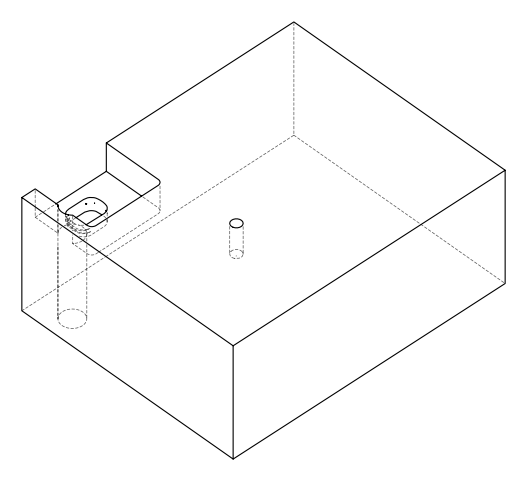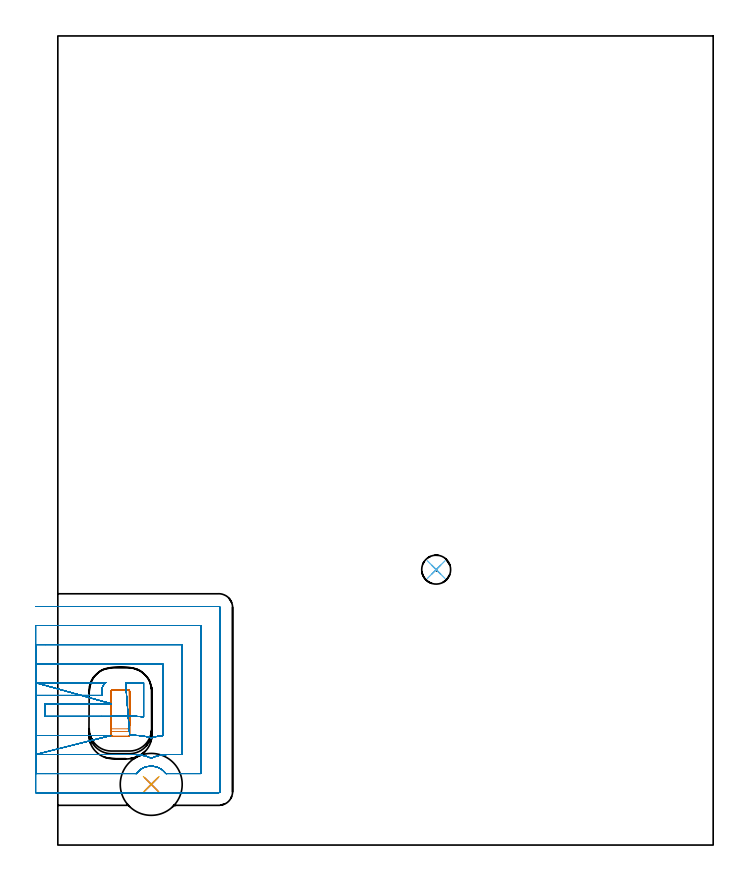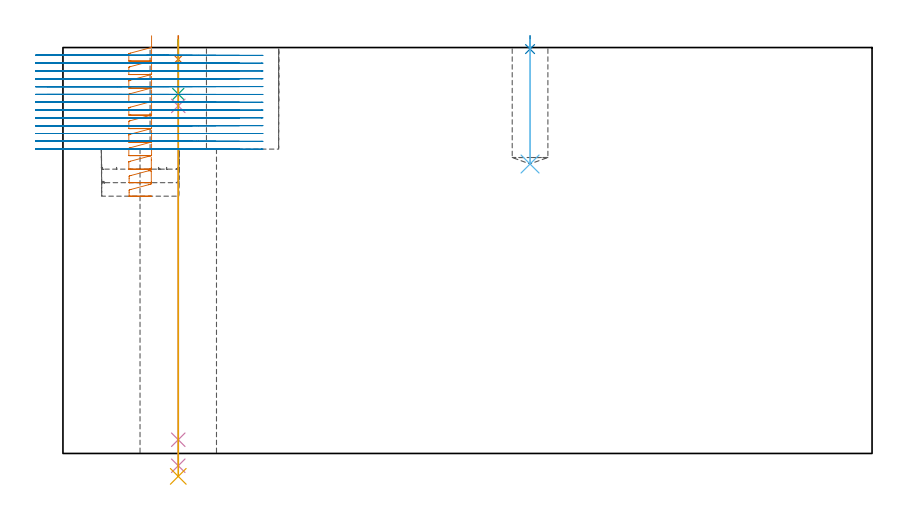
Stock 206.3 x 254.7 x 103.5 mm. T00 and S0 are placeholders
(PLAN: 8 operations, 6 tool changes, 30.1 min)
(1 SPOT_DRILL | STEP1HOLE | NXT0321_9005460120000 | 0.05 min | 183 mm3)
(2 SPOT_DRILL_1 | STEP1POCKET | NXT0321_9005460120000 | 0.03 min | 1 mm3)
(3 DRILL_BLIND_HOLE_INTO_CENTER | STEP1HOLE | UGT0301_198 | 0.06 min | 399 mm3)
(4 GUN_DRILL_THROUGH_HOLE | STEP1HOLE | UGT0307_003 | 0.52 min | 3566 mm3)
(5 SPADE_DRILL_TO_ENLARGE_THROUGH_HOLE | STEP1HOLE | UGT0306_010 | 0.45 min | 26739 mm3)
(6 DRILL_BLIND_HOLE_INTO_CENTER_1 | STEP1POCKET | NXT0301_062 | 0.13 min | 1856 mm3)
(7 MILL_RECTANGULAR_POCKET | POCKET_RECTANGULAR_STRAIGHT | UGT0201_103 | Follow Part, ap 3.5, ae 75% | 2 min | 19428 mm3)
(8 MILL_SLOT | SLOT_PARTIAL_RECTANGULAR | NXT0201_009 | Follow Part, ap 2, ae 75% | 26.85 min | 74280 mm3)
(TOOL NXT0321_9005460120000 | NC Spot Drill, 142deg, 12mm, Carbide, Uncoated | D12 PA142 FL30 Z2)
(TOOL UGT0301_198 | Twist Drill 7.9 mm | D7.9 PA118 FL73 Z2)
(TOOL UGT0307_003 | Gun Drill 7 mm | D7 PA130 FL24 Z1)
(TOOL UGT0306_010 | Spade Drill 19.5mm | D19.5 PA132 FL10 Z2)
(TOOL NXT0301_062 | Carbide Drill 9.1mm [860.1-0910-027A1-MM 2214] | D9.1 PA140 FL47 Z2)
(TOOL UGT0201_103 | End Mill 14 mm | D14 FL19 Z2)
(TOOL NXT0201_009 | ENDMILL 8mm [2P460-0800-NA 1630] | D8 FL26 Z6)
(OP 1 SPOT_DRILL)
G17 G21 G94 G90
T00 M6
G54
G17 G0 G90 X29.4 Y19.1 S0 M3
G43 Z113.5 H0
G94 G81 G98 Z100.5 F250. R106.5
G80
M5
M2
(OP 2 SPOT_DRILL_1)
G17 G21 G94 G90
T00 M6
G54
G17 G0 G90 X119.1 Y86.7 S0 M3
G43 Z113.5 H0
G94 G81 G98 Z103.108 F250. R106.5
G80
M5
M2
(OP 3 DRILL_BLIND_HOLE_INTO_CENTER)
G17 G21 G94 G90
T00 M6
G54
G17 G0 G90 X29.4 Y19.1 S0 M3
G43 Z113.5 H0
G94 G81 G98 Z91.65 F250. R105.5
G80
M5
M2
(OP 4 GUN_DRILL_THROUGH_HOLE)
G17 G21 G94 G90
T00 M6
G54
G17 G0 G90 X29.4 Y19.1 M8
G43 Z113.5 H0
Z103.991
S716 M3
G94 G1 Z88.621 F125. M26
G4 X.084
Z3.5 F250.
G4 X.084
Z-3.132 F125.
G4 X.084
M5
M9
G0 Z103.991
Z113.5
M2
(OP 5 SPADE_DRILL_TO_ENLARGE_THROUGH_HOLE)
G17 G21 G94 G90
T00 M6
G54
G17 G0 G90 X29.4 Y19.1 S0 M3
G43 Z113.5 H0
G94 G73 G98 Z-5.841 F250. Q18.223 R105.5
G80
M5
M2
(OP 6 DRILL_BLIND_HOLE_INTO_CENTER_1)
G17 G21 G94 G90
T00 M6
G54
G17 G0 G90 X119.1 Y86.7 S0 M3
G43 Z113.5 H1
G94 G81 G98 Z73.8 F250. R105.5
G80
M5
M2
(OP 7 MILL_RECTANGULAR_POCKET)
G17 G21 G94 G90
T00 M6
G54
G17 G0 G90 X22.6 Y37.587 S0 M3
G43 Z113.5 H0
Z106.5
G94 G1 Y48.4 Z103.603 F250.
Y48.5 Z103.576
X22.524 Y48.684 Z103.523
X22.384 Y48.824 Z103.469
X22.2 Y48.9 Z103.416
X17.2 Z102.076
X17.016 Y48.824 Z102.023
X16.876 Y48.684 Z101.97
X16.8 Y48.5 Z101.917
Y48.4 Z101.89
Y41.55 Z100.054
Y34.7 F500.
G3 X17.3 Y34.2 R0.5
G1 X22.1
X22.195 Y34.199
X22.283 Y34.235
X22.312 Y34.246
X22.34 Y34.261
G3 X22.6 Y34.7 R0.5
G1 Y48.4
G3 X22.1 Y48.9 R0.5
G1 X17.3
G3 X16.8 Y48.4 R0.5
G1 Y41.55
Y40.55
G0 X22.6 Y37.587 Z103.054
G1 Y48.4 Z100.157 F250.
Y48.5 Z100.13
X22.524 Y48.684 Z100.077
X22.384 Y48.824 Z100.024
X22.2 Y48.9 Z99.971
X17.2 Z98.631
X17.016 Y48.824 Z98.578
X16.876 Y48.684 Z98.525
X16.8 Y48.5 Z98.471
Y48.4 Z98.444
Y41.55 Z96.609
Y34.7 F500.
G3 X17.3 Y34.2 R0.5
G1 X22.1
X22.195 Y34.199
X22.283 Y34.235
X22.312 Y34.246
X22.34 Y34.261
G3 X22.6 Y34.7 R0.5
G1 Y48.4
G3 X22.1 Y48.9 R0.5
G1 X17.3
G3 X16.8 Y48.4 R0.5
G1 Y41.55
Y40.55
G0 X22.6 Y37.587 Z99.609
G1 Y48.4 Z96.712 F250.
Y48.5 Z96.685
X22.524 Y48.684 Z96.632
X22.384 Y48.824 Z96.579
X22.2 Y48.9 Z96.525
X17.2 Z95.185
X17.016 Y48.824 Z95.132
X16.876 Y48.684 Z95.079
X16.8 Y48.5 Z95.026
Y48.4 Z94.999
Y41.55 Z93.164
Y34.7 F500.
G3 X17.3 Y34.2 R0.5
G1 X22.1
X22.195 Y34.199
X22.283 Y34.235
X22.312 Y34.246
X22.34 Y34.261
G3 X22.6 Y34.7 R0.5
G1 Y48.4
G3 X22.1 Y48.9 R0.5
G1 X17.3
G3 X16.8 Y48.4 R0.5
G1 Y41.55
Y40.55
G0 X22.6 Y37.587 Z96.164
G1 Y48.4 Z93.266 F250.
Y48.5 Z93.239
X22.524 Y48.684 Z93.186
X22.384 Y48.824 Z93.133
X22.2 Y48.9 Z93.08
X17.2 Z91.74
X17.016 Y48.824 Z91.687
X16.876 Y48.684 Z91.634
X16.8 Y48.5 Z91.58
Y48.4 Z91.554
Y41.55 Z89.718
Y34.7 F500.
G3 X17.3 Y34.2 R0.5
G1 X22.1
X22.195 Y34.199
X22.283 Y34.235
X22.312 Y34.246
X22.34 Y34.261
G3 X22.6 Y34.7 R0.5
G1 Y48.4
G3 X22.1 Y48.9 R0.5
G1 X17.3
G3 X16.8 Y48.4 R0.5
G1 Y41.55
Y40.55
G0 X22.6 Y37.587 Z92.718
G1 Y48.4 Z89.821 F250.
Y48.5 Z89.794
X22.524 Y48.684 Z89.741
X22.384 Y48.824 Z89.688
X22.2 Y48.9 Z89.634
X17.2 Z88.294
X17.016 Y48.824 Z88.241
X16.876 Y48.684 Z88.188
X16.8 Y48.5 Z88.135
Y48.4 Z88.108
Y41.55 Z86.273
Y34.7 F500.
G3 X17.3 Y34.2 R0.5
G1 X22.1
X22.195 Y34.199
X22.283 Y34.235
X22.312 Y34.246
X22.34 Y34.261
G3 X22.6 Y34.7 R0.5
G1 Y48.4
G3 X22.1 Y48.9 R0.5
G1 X17.3
G3 X16.8 Y48.4 R0.5
G1 Y41.55
Y40.55
G0 X22.6 Y37.587 Z89.273
G1 Y48.4 Z86.375 F250.
Y48.5 Z86.348
X22.524 Y48.684 Z86.295
X22.384 Y48.824 Z86.242
X22.2 Y48.9 Z86.189
X17.2 Z84.849
X17.016 Y48.824 Z84.796
X16.876 Y48.684 Z84.743
X16.8 Y48.5 Z84.69
Y48.4 Z84.663
Y41.55 Z82.827
Y34.7 F500.
G3 X17.3 Y34.2 R0.5
G1 X22.1
X22.195 Y34.199
X22.283 Y34.235
X22.312 Y34.246
X22.34 Y34.261
G3 X22.6 Y34.7 R0.5
G1 Y48.4
G3 X22.1 Y48.9 R0.5
G1 X17.3
G3 X16.8 Y48.4 R0.5
G1 Y41.55
Y40.55
G0 X22.6 Y37.587 Z85.827
G1 Y48.4 Z82.93 F250.
Y48.5 Z82.903
X22.524 Y48.684 Z82.85
X22.384 Y48.824 Z82.797
X22.2 Y48.9 Z82.744
X17.2 Z81.404
X17.016 Y48.824 Z81.35
X16.876 Y48.684 Z81.297
X16.8 Y48.5 Z81.244
Y48.4 Z81.217
Y41.55 Z79.382
Y34.7 F500.
G3 X17.3 Y34.2 R0.5
G1 X22.1
X22.195 Y34.199
X22.283 Y34.235
X22.312 Y34.246
X22.34 Y34.261
G3 X22.6 Y34.7 R0.5
G1 Y48.4
G3 X22.1 Y48.9 R0.5
G1 X17.3
G3 X16.8 Y48.4 R0.5
G1 Y41.55
Y40.55
G0 X22.6 Y37.587 Z82.382
G1 Y48.4 Z79.485 F250.
Y48.5 Z79.458
X22.524 Y48.684 Z79.404
X22.384 Y48.824 Z79.351
X22.2 Y48.9 Z79.298
X17.2 Z77.958
X17.016 Y48.824 Z77.905
X16.876 Y48.684 Z77.852
X16.8 Y48.5 Z77.799
Y48.4 Z77.772
Y41.55 Z75.936
Y34.7 F500.
G3 X17.3 Y34.2 R0.5
G1 X22.1
X22.195 Y34.199
X22.283 Y34.235
X22.312 Y34.246
X22.34 Y34.261
G3 X22.6 Y34.7 R0.5
G1 Y48.4
G3 X22.1 Y48.9 R0.5
G1 X17.3
G3 X16.8 Y48.4 R0.5
G1 Y41.55
Y40.55
G0 X22.6 Y37.587 Z78.936
G1 Y48.4 Z76.039 F250.
Y48.5 Z76.012
X22.524 Y48.684 Z75.959
X22.384 Y48.824 Z75.906
X22.2 Y48.9 Z75.853
X17.2 Z74.513
X17.016 Y48.824 Z74.46
X16.876 Y48.684 Z74.406
X16.8 Y48.5 Z74.353
Y48.4 Z74.326
Y41.55 Z72.491
Y34.7 F500.
G3 X17.3 Y34.2 R0.5
G1 X22.1
X22.195 Y34.199
X22.283 Y34.235
X22.312 Y34.246
X22.34 Y34.261
G3 X22.6 Y34.7 R0.5
G1 Y48.4
G3 X22.1 Y48.9 R0.5
G1 X17.3
G3 X16.8 Y48.4 R0.5
G1 Y41.55
Y40.55
G0 X22.524 Y36.608 Z75.491
G1 X22.527 Y39.08 Z74.828 F250.
Y46.49 Z72.843
X22.512 Y48.594 Z72.279
X22.285 Y48.772 Z72.202
X22.206 Y48.802 Z72.179
X22.083 Y48.814 Z72.146
X21.785 Y48.825 Z72.066
X17.322 Y48.814 Z70.87
X17.033 Y48.751 Z70.791
X16.91 Y48.535 Z70.724
X16.89 Y48.46 Z70.704
X16.877 Y48.131 Z70.615
X16.874 Y46.49 Z70.176
X16.873 Y42.272 Z69.045
X16.878 Y35.758 F500.
X22.522 Y35.751
X22.527 Y39.08
Y46.49
X22.512 Y48.594
X22.285 Y48.772
X22.206 Y48.802
X22.083 Y48.814
X21.785 Y48.825
X17.322 Y48.814
X17.033 Y48.751
X16.91 Y48.535
X16.89 Y48.46
X16.877 Y48.131
X16.874 Y46.49
X16.873 Y42.272
Y41.272
G0 X22.117 Y36.594 Z72.045
G1 X22.52 Z71.937 F250.
X22.527 Y46.49 Z69.286
X22.512 Y48.594 Z68.722
X22.285 Y48.772 Z68.644
X22.206 Y48.802 Z68.622
X22.083 Y48.814 Z68.589
X21.785 Y48.825 Z68.509
X17.322 Y48.814 Z67.313
X17.033 Y48.751 Z67.234
X16.91 Y48.535 Z67.167
X16.89 Y48.46 Z67.146
X16.877 Y48.131 Z67.058
X16.874 Y46.49 Z66.618
Y42.69 Z65.6
X16.88 Y36.594 F500.
X22.52
X22.527 Y46.49
X22.512 Y48.594
X22.285 Y48.772
X22.206 Y48.802
X22.083 Y48.814
X21.785 Y48.825
X17.322 Y48.814
X17.033 Y48.751
X16.91 Y48.535
X16.89 Y48.46
X16.877 Y48.131
X16.874 Y46.49
Y42.69
Y41.69
G0 Z113.5
M5
M2
(OP 8 MILL_SLOT)
G17 G21 G94 G90
T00 M6
G54
G17 G0 G90 X-7. Y47.1 S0 M3
G43 Z113.5 H1
Z101.508
G94 G1 X-4. F250.
X13.8 F500.
Y47.888
G2 X13.791 Y48.425 R4.618
X13.935 Y49.387 R4.618
G1 X13.99 Y49.55
G2 X14.469 Y50.472 R4.042
X14.698 Y50.746 R3.763
X15.073 Y51.1 R3.762
G1 X-4.
X-7. F250.
X16.8 Y44.5 F500.
X13.8 F250.
X-4. F500.
Y40.5
X13.8
X16.8 F250.
X22.605 Y40.629
X25.6 Y40.463
G2 X27. Y40.345 R24. F500.
G1 Y51.1
X24.329
X21.329 F250.
X22.608 Y34.672 F500.
X25.599 Y34.451 F250.
G2 X29.401 Y33.755 R18. F500.
X33. Y34.435 R18.
G1 Y57.1
X-4.
X-7. F250.
Y34.5
X-4.
X13.804 F500.
X16.804 F250.
X-7. Y28.5 F500.
X-4. F250.
X24.275 F500.
G2 X29.401 Y27.35 R12.
X34.527 Y28.5 R12.
G1 X39.
Y63.1
X-4.
X-7. F250.
Y22.5
X-4.
X24.275 F500.
G2 X24.756 Y22.481 R6.
X25.912 Y23.669 R5.766
X26.439 Y24.029 R5.766
G1 X26.501 Y24.066
X26.737 Y24.207
G3 X26.918 Y24.322 R4.
X27.236 Y24.429 R4.
G1 X27.328 Y24.464
G2 X30.055 Y24.811 R6.106
X34.049 Y22.481 R5.75
X34.527 Y22.5 R6.
G1 X45.
Y69.1
X-4.
X-7. F250.
Y16.5
X-4.
X24.275 F500.
X27.275 F250.
X31.527
X34.527
X50.7 F500.
G3 X51. Y16.8 R0.3
G1 Y74.8
G3 X50.7 Y75.1 R0.3
G1 X-4.
X-7. F250.
G0 Y47.1 Z99.515
G1 X-4.
X13.8 F500.
Y47.888
G2 X13.935 Y49.387 R4.618
X14.469 Y50.472 R4.042
X14.662 Y50.706 R3.762
X15.073 Y51.1 R3.761
G1 X-4.
X-7. F250.
X16.8 Y44.5 F500.
X13.8 F250.
X-4. F500.
Y40.5
X13.8
X16.8 F250.
X22.605 Y40.629
X25.6 Y40.463
G2 X27. Y40.345 R24. F500.
G1 Y51.1
X24.329
X21.329 F250.
X22.608 Y34.672 F500.
X25.599 Y34.451 F250.
G2 X29.401 Y33.755 R18. F500.
X33. Y34.435 R18.
G1 Y57.1
X-4.
X-7. F250.
Y34.5
X-4.
X13.804 F500.
X16.804 F250.
X-7. Y28.5 F500.
X-4. F250.
X24.275 F500.
G2 X29.401 Y27.35 R12.
X34.527 Y28.5 R12.
G1 X39.
Y63.1
X-4.
X-7. F250.
Y22.5
X-4.
X24.275 F500.
G2 X24.756 Y22.481 R6.
X26.127 Y23.826 R5.766
X26.501 Y24.066 R5.766
G1 X26.737 Y24.207
G3 X26.918 Y24.322 R4.
X27.236 Y24.429 R4.
G2 X30.055 Y24.811 R6.106
X34.049 Y22.481 R5.75
X34.527 Y22.5 R6.
G1 X45.
Y69.1
X-4.
X-7. F250.
Y16.5
X-4.
X24.275 F500.
X27.275 F250.
X31.527
X34.527
X50.7 F500.
G3 X51. Y16.8 R0.3
G1 Y74.8
G3 X50.7 Y75.1 R0.3
G1 X-4.
X-7. F250.
G0 Y47.1 Z97.523
G1 X-4.
X13.8 F500.
Y47.888
G2 X13.789 Y48.34 R4.618
X13.938 Y49.397 R4.596
G1 X13.986 Y49.537
G2 X14.468 Y50.472 R4.042
X15.073 Y51.1 R3.772
G1 X-4.
X-7. F250.
X16.8 Y44.5 F500.
X13.8 F250.
X-4. F500.
Y40.5
X13.8
X16.8 F250.
X22.605 Y40.629
X25.6 Y40.463
G2 X27. Y40.345 R24. F500.
G1 Y51.1
X24.329
X21.329 F250.
X22.608 Y34.672 F500.
X25.599 Y34.451 F250.
G2 X29.4 Y33.755 R18. F500.
X33. Y34.435 R18.
G1 Y57.1
X-4.
X-7. F250.
Y34.5
X-4.
X13.804 F500.
X16.804 F250.
X-7. Y28.5 F500.
X-4. F250.
X24.275 F500.
G2 X29.4 Y27.35 R12.
X34.526 Y28.5 R12.
G1 X39.
Y63.1
X-4.
X-7. F250.
Y22.5
X-4.
X24.275 F500.
G2 X24.756 Y22.481 R6.
X26.126 Y23.826 R5.766
G1 X26.501 Y24.066
X26.737 Y24.207
G3 X26.918 Y24.322 R4.
X27.236 Y24.429 R4.
G2 X30.055 Y24.811 R6.111
X34.049 Y22.481 R5.749
X34.526 Y22.5 R6.
G1 X45.
Y69.1
X-4.
X-7. F250.
Y16.5
X-4.
X24.275 F500.
X27.275 F250.
X31.526
X34.526
X50.7 F500.
G3 X51. Y16.8 R0.3
G1 Y74.8
G3 X50.7 Y75.1 R0.3
G1 X-4.
X-7. F250.
G0 Y47.1 Z95.531
G1 X-4.
X13.8 F500.
Y47.888
G2 X13.789 Y48.34 R4.618
X13.938 Y49.397 R4.596
G1 X13.986 Y49.537
G2 X14.468 Y50.472 R4.042
X15.073 Y51.1 R3.772
G1 X-4.
X-7. F250.
X16.8 Y44.5 F500.
X13.8 F250.
X-4. F500.
Y40.5
X13.8
X16.8 F250.
X22.605 Y40.629
X25.6 Y40.463
G2 X27. Y40.345 R24. F500.
G1 Y51.1
X24.329
X21.329 F250.
X22.608 Y34.672 F500.
X25.599 Y34.451 F250.
G2 X29.399 Y33.755 R18. F500.
X33. Y34.435 R18.
G1 Y57.1
X-4.
X-7. F250.
Y34.5
X-4.
X13.804 F500.
X16.804 F250.
X-7. Y28.5 F500.
X-4. F250.
X24.273 F500.
G2 X29.399 Y27.35 R12.
X34.526 Y28.5 R12.
G1 X39.
Y63.1
X-4.
X-7. F250.
Y22.5
X-4.
X24.273 F500.
G2 X24.755 Y22.481 R6.
X26.126 Y23.826 R5.77
G1 X26.501 Y24.066
X26.737 Y24.207
G3 X26.918 Y24.322 R4.
X27.236 Y24.429 R4.
G2 X30.055 Y24.811 R6.111
X34.047 Y22.481 R5.75
X34.526 Y22.5 R6.
G1 X45.
Y69.1
X-4.
X-7. F250.
Y16.5
X-4.
X24.273 F500.
X27.273 F250.
X31.526
X34.526
X50.7 F500.
G3 X51. Y16.8 R0.3
G1 Y74.8
G3 X50.7 Y75.1 R0.3
G1 X-4.
X-7. F250.
G0 Y47.1 Z93.538
G1 X-4.
X13.8 F500.
Y47.888
G2 X13.935 Y49.387 R4.618
X14.469 Y50.472 R4.042
X14.663 Y50.708 R3.762
X15.073 Y51.1 R3.761
G1 X-4.
X-7. F250.
X16.8 Y44.5 F500.
X13.8 F250.
X-4. F500.
Y40.5
X13.8
X16.8 F250.
X22.605 Y40.629
X25.6 Y40.463
G2 X27. Y40.345 R24. F500.
G1 Y51.1
X24.329
X21.329 F250.
X22.608 Y34.672 F500.
X25.599 Y34.451 F250.
G2 X29.4 Y33.755 R18. F500.
X33. Y34.435 R18.
G1 Y57.1
X-4.
X-7. F250.
Y34.5
X-4.
X13.804 F500.
X16.804 F250.
X-7. Y28.5 F500.
X-4. F250.
X24.275 F500.
G2 X29.4 Y27.35 R12.
X34.526 Y28.5 R12.
G1 X39.
Y63.1
X-4.
X-7. F250.
Y22.5
X-4.
X24.275 F500.
G2 X24.756 Y22.481 R6.
X26.126 Y23.826 R5.766
X26.501 Y24.066 R5.77
G1 X26.737 Y24.207
G3 X26.918 Y24.322 R4.
X27.236 Y24.429 R4.
G2 X30.055 Y24.811 R6.106
X34.047 Y22.481 R5.75
X34.526 Y22.5 R6.
G1 X45.
Y69.1
X-4.
X-7. F250.
Y16.5
X-4.
X24.275 F500.
X27.275 F250.
X31.526
X34.526
X50.7 F500.
G3 X51. Y16.8 R0.3
G1 Y74.8
G3 X50.7 Y75.1 R0.3
G1 X-4.
X-7. F250.
G0 Y47.1 Z91.546
G1 X-4.
X13.8 F500.
Y47.888
G2 X13.935 Y49.387 R4.618
X14.469 Y50.472 R4.042
X14.664 Y50.708 R3.763
X15.073 Y51.1 R3.761
G1 X-4.
X-7. F250.
X16.8 Y44.5 F500.
X13.8 F250.
X-4. F500.
Y40.5
X13.8
X16.8 F250.
X22.605 Y40.629
X25.6 Y40.463
G2 X27. Y40.345 R24. F500.
G1 Y51.1
X24.329
X21.329 F250.
X22.608 Y34.672 F500.
X25.599 Y34.451 F250.
G2 X29.401 Y33.755 R18. F500.
X33. Y34.435 R18.
G1 Y57.1
X-4.
X-7. F250.
Y34.5
X-4.
X13.804 F500.
X16.804 F250.
X-7. Y28.5 F500.
X-4. F250.
X24.275 F500.
G2 X29.401 Y27.35 R12.
X34.527 Y28.5 R12.
G1 X39.
Y63.1
X-4.
X-7. F250.
Y22.5
X-4.
X24.275 F500.
G2 X24.756 Y22.481 R6.
X26.501 Y24.066 R5.766
G1 X26.737 Y24.207
G3 X26.918 Y24.322 R4.
X27.236 Y24.429 R4.
G2 X30.055 Y24.811 R6.106
X34.049 Y22.481 R5.75
X34.527 Y22.5 R6.
G1 X45.
Y69.1
X-4.
X-7. F250.
Y16.5
X-4.
X24.275 F500.
X27.275 F250.
X31.527
X34.527
X50.7 F500.
G3 X51. Y16.8 R0.3
G1 Y74.8
G3 X50.7 Y75.1 R0.3
G1 X-4.
X-7. F250.
G0 Y47.1 Z89.554
G1 X-4.
X13.8 F500.
Y47.888
G2 X13.789 Y48.34 R4.618
X13.937 Y49.392 R4.606
G1 X13.986 Y49.537
G2 X14.469 Y50.472 R4.042
X15.073 Y51.1 R3.768
G1 X-4.
X-7. F250.
X16.8 Y44.5 F500.
X13.8 F250.
X-4. F500.
Y40.5
X13.8
X16.8 F250.
X22.605 Y40.629
X25.6 Y40.463
G2 X27. Y40.345 R24. F500.
G1 Y51.1
X24.329
X21.329 F250.
X22.608 Y34.672 F500.
X25.599 Y34.451 F250.
G2 X29.4 Y33.755 R18. F500.
X33. Y34.435 R18.
G1 Y57.1
X-4.
X-7. F250.
Y34.5
X-4.
X13.804 F500.
X16.804 F250.
X-7. Y28.5 F500.
X-4. F250.
X24.275 F500.
G2 X29.4 Y27.35 R12.
X34.526 Y28.5 R12.
G1 X39.
Y63.1
X-4.
X-7. F250.
Y22.5
X-4.
X24.275 F500.
G2 X24.756 Y22.481 R6.
X26.014 Y23.746 R5.766
G1 X26.136 Y23.832
X26.501 Y24.066
X26.737 Y24.207
G3 X26.918 Y24.322 R4.
X27.236 Y24.429 R4.
G2 X30.055 Y24.811 R6.109
X34.048 Y22.481 R5.749
X34.526 Y22.5 R6.
G1 X45.
Y69.1
X-4.
X-7. F250.
Y16.5
X-4.
X24.275 F500.
X27.275 F250.
X31.526
X34.526
X50.7 F500.
G3 X51. Y16.8 R0.3
G1 Y74.8
G3 X50.7 Y75.1 R0.3
G1 X-4.
X-7. F250.
G0 Y47.1 Z87.562
G1 X-4.
X13.8 F500.
Y47.888
G2 X13.789 Y48.34 R4.618
X13.937 Y49.392 R4.606
G1 X13.986 Y49.537
G2 X14.469 Y50.472 R4.042
X15.073 Y51.1 R3.768
G1 X-4.
X-7. F250.
X16.8 Y44.5 F500.
X13.8 F250.
X-4. F500.
Y40.5
X13.8
X16.8 F250.
X22.605 Y40.629
X25.6 Y40.463
G2 X27. Y40.345 R24. F500.
G1 Y51.1
X24.329
X21.329 F250.
X22.608 Y34.672 F500.
X25.599 Y34.451 F250.
G2 X29.399 Y33.755 R18. F500.
X33. Y34.435 R18.
G1 Y57.1
X-4.
X-7. F250.
Y34.5
X-4.
X13.804 F500.
X16.804 F250.
X-7. Y28.5 F500.
X-4. F250.
X24.273 F500.
G2 X29.399 Y27.35 R12.
X34.526 Y28.5 R12.
G1 X39.
Y63.1
X-4.
X-7. F250.
Y22.5
X-4.
X24.273 F500.
G2 X24.755 Y22.481 R6.
X26.013 Y23.745 R5.77
G1 X26.136 Y23.832
X26.501 Y24.066
X26.737 Y24.207
G3 X26.918 Y24.322 R4.
X27.236 Y24.429 R4.
G2 X30.055 Y24.811 R6.109
X33.407 Y23.221 R5.749
X34.048 Y22.481 R5.749
X34.526 Y22.5 R6.
G1 X45.
Y69.1
X-4.
X-7. F250.
Y16.5
X-4.
X24.273 F500.
X27.273 F250.
X31.526
X34.526
X50.7 F500.
G3 X51. Y16.8 R0.3
G1 Y74.8
G3 X50.7 Y75.1 R0.3
G1 X-4.
X-7. F250.
G0 Y47.1 Z85.569
G1 X-4.
X13.8 F500.
Y47.888
G2 X13.935 Y49.387 R4.618
X14.469 Y50.472 R4.042
X14.663 Y50.707 R3.762
X15.073 Y51.1 R3.761
G1 X-4.
X-7. F250.
X16.8 Y44.5 F500.
X13.8 F250.
X-4. F500.
Y40.5
X13.8
X16.8 F250.
X22.605 Y40.629
X25.6 Y40.463
G2 X27. Y40.345 R24. F500.
G1 Y51.1
X24.329
X21.329 F250.
X22.608 Y34.672 F500.
X25.599 Y34.451 F250.
G2 X29.4 Y33.755 R18. F500.
X33. Y34.435 R18.
G1 Y57.1
X-4.
X-7. F250.
Y34.5
X-4.
X13.804 F500.
X16.804 F250.
X-7. Y28.5 F500.
X-4. F250.
X24.275 F500.
G2 X29.4 Y27.35 R12.
X34.526 Y28.5 R12.
G1 X39.
Y63.1
X-4.
X-7. F250.
Y22.5
X-4.
X24.275 F500.
G2 X24.756 Y22.481 R6.
X26.126 Y23.826 R5.766
X26.501 Y24.066 R5.77
G1 X26.737 Y24.207
G3 X26.918 Y24.322 R4.
X27.236 Y24.429 R4.
G2 X30.055 Y24.811 R6.106
X33.782 Y22.82 R5.75
X34.048 Y22.481 R5.749
X34.526 Y22.5 R6.
G1 X45.
Y69.1
X-4.
X-7. F250.
Y16.5
X-4.
X24.275 F500.
X27.275 F250.
X31.526
X34.526
X50.7 F500.
G3 X51. Y16.8 R0.3
G1 Y74.8
G3 X50.7 Y75.1 R0.3
G1 X-4.
X-7. F250.
G0 Y47.1 Z83.577
G1 X-4.
X13.8 F500.
Y47.888
G2 X13.935 Y49.387 R4.618
X14.469 Y50.472 R4.042
X14.662 Y50.706 R3.761
X15.073 Y51.1 R3.761
G1 X-4.
X-7. F250.
X16.8 Y44.5 F500.
X13.8 F250.
X-4. F500.
Y40.5
X13.8
X16.8 F250.
X22.605 Y40.629
X25.6 Y40.463
G2 X27. Y40.345 R24. F500.
G1 Y51.1
X24.329
X21.329 F250.
X22.608 Y34.672 F500.
X25.599 Y34.451 F250.
G2 X29.401 Y33.755 R18. F500.
X33. Y34.435 R18.
G1 Y57.1
X-4.
X-7. F250.
Y34.5
X-4.
X13.804 F500.
X16.804 F250.
X-7. Y28.5 F500.
X-4. F250.
X24.275 F500.
G2 X29.401 Y27.35 R12.
X34.527 Y28.5 R12.
G1 X39.
Y63.1
X-4.
X-7. F250.
Y22.5
X-4.
X24.275 F500.
G2 X24.756 Y22.481 R6.
X26.501 Y24.066 R5.766
G1 X26.737 Y24.207
G3 X26.918 Y24.322 R4.
X27.236 Y24.429 R4.
G2 X30.055 Y24.811 R6.106
X34.049 Y22.481 R5.75
X34.527 Y22.5 R6.
G1 X45.
Y69.1
X-4.
X-7. F250.
Y16.5
X-4.
X24.275 F500.
X27.275 F250.
X31.527
X34.527
X50.7 F500.
G3 X51. Y16.8 R0.3
G1 Y74.8
G3 X50.7 Y75.1 R0.3
G1 X-4.
X-7. F250.
G0 Y47.1 Z81.585
G1 X-4.
X13.8 F500.
Y47.888
G2 X13.789 Y48.34 R4.618
X13.935 Y49.387 R4.616
X14.469 Y50.473 R4.041
X14.781 Y50.833 R3.761
X15.073 Y51.1 R3.761
G1 X-4.
X-7. F250.
X16.8 Y44.5 F500.
X13.8 F250.
X-4. F500.
Y40.5
X13.8
X16.8 F250.
X22.605 Y40.629
X25.6 Y40.463
G2 X27. Y40.345 R24. F500.
G1 Y51.1
X24.329
X21.329 F250.
X22.607 Y34.672 F500.
X25.599 Y34.451 F250.
G2 X29.401 Y33.755 R18. F500.
X33. Y34.435 R18.
G1 Y57.1
X-4.
X-7. F250.
Y34.5
X-4.
X13.804 F500.
X16.804 F250.
X-7. Y28.5 F500.
X-4. F250.
X24.275 F500.
G2 X29.401 Y27.35 R12.
X34.527 Y28.5 R12.
G1 X39.
Y63.1
X-4.
X-7. F250.
Y22.5
X-4.
X24.275 F500.
G2 X24.756 Y22.481 R6.
X26.501 Y24.066 R5.767
G1 X26.737 Y24.207
G3 X26.918 Y24.322 R4.
X27.236 Y24.429 R4.
G1 X27.334 Y24.466
G2 X30.055 Y24.811 R6.106
X34.049 Y22.481 R5.75
X34.527 Y22.5 R6.
G1 X45.
Y69.1
X-4.
X-7. F250.
Y16.5
X-4.
X24.275 F500.
X27.275 F250.
X31.527
X34.527
X50.7 F500.
G3 X51. Y16.8 R0.3
G1 Y74.8
G3 X50.7 Y75.1 R0.3
G1 X-4.
X-7. F250.
G0 Y47.1 Z79.592
G1 X-4.
X13.8 F500.
Y47.888
G2 X13.789 Y48.34 R4.618
X13.935 Y49.387 R4.616
X14.469 Y50.473 R4.041
X15.074 Y51.1 R3.798
G1 X-4.
X-7. F250.
X16.8 Y44.5 F500.
X13.8 F250.
X-4. F500.
Y40.5
X13.8
X16.8 F250.
X22.605 Y40.629
X25.6 Y40.463
G2 X27. Y40.345 R24. F500.
G1 Y51.1
X24.329
X21.329 F250.
X22.607 Y34.672 F500.
X25.599 Y34.451 F250.
G2 X29.4 Y33.755 R18. F500.
X33. Y34.435 R18.
G1 Y57.1
X-4.
X-7. F250.
Y34.5
X-4.
X13.804 F500.
X16.804 F250.
X-7. Y28.5 F500.
X-4. F250.
X24.275 F500.
G2 X29.4 Y27.35 R12.
X34.526 Y28.5 R12.
G1 X39.
Y63.1
X-4.
X-7. F250.
Y22.5
X-4.
X24.275 F500.
G2 X24.756 Y22.481 R6.
X26.501 Y24.066 R5.767
G1 X26.737 Y24.207
G3 X26.918 Y24.322 R4.
X27.236 Y24.429 R4.
G1 X27.334 Y24.466
G2 X30.055 Y24.811 R6.106
X34.017 Y22.523 R5.75
G1 X34.048 Y22.481
G2 X34.526 Y22.5 R6.
G1 X45.
Y69.1
X-4.
X-7. F250.
Y16.5
X-4.
X24.275 F500.
X27.275 F250.
X31.526
X34.526
X50.7 F500.
G3 X51. Y16.8 R0.3
G1 Y74.8
G3 X50.7 Y75.1 R0.3
G1 X-4.
X-7. F250.
G0 Y47.1 Z77.6
G1 X-4.
X13.8 F500.
Y47.888
G2 X13.935 Y49.387 R4.618
G1 X13.986 Y49.537
G2 X14.466 Y50.469 R4.043
X14.935 Y50.98 R3.946
G1 X15.074 Y51.1
X-4.
X-7. F250.
X16.8 Y44.5 F500.
X13.8 F250.
X-4. F500.
Y40.5
X13.8
X16.8 F250.
X22.605 Y40.629
X25.6 Y40.463
G2 X27. Y40.345 R24. F500.
G1 Y51.1
X24.332
X21.332 F250.
X22.608 Y34.672 F500.
X25.599 Y34.451 F250.
G2 X29.4 Y33.755 R18. F500.
X33. Y34.435 R18.
G1 Y57.1
X-4.
X-7. F250.
Y34.5
X-4.
X13.804 F500.
X16.804 F250.
X-7. Y28.5 F500.
X-4. F250.
X24.275 F500.
G2 X29.4 Y27.35 R12.
X34.526 Y28.5 R12.
G1 X39.
Y63.1
X-4.
X-7. F250.
Y22.5
X-4.
X24.275 F500.
G2 X24.756 Y22.481 R6.
X26.126 Y23.826 R5.766
X26.501 Y24.066 R5.77
G1 X26.737 Y24.207
G3 X26.918 Y24.322 R4.
X27.236 Y24.429 R4.
G2 X30.055 Y24.811 R6.106
X33.806 Y22.791 R5.75
X34.048 Y22.481 R5.749
X34.526 Y22.5 R6.
G1 X45.
Y69.1
X-4.
X-7. F250.
Y16.5
X-4.
X24.275 F500.
X27.275 F250.
X31.526
X34.526
X50.7 F500.
G3 X51. Y16.8 R0.3
G1 Y74.8
G3 X50.7 Y75.1 R0.3
G1 X-4.
X-7. F250.
G0 Z113.5
M5
M2
